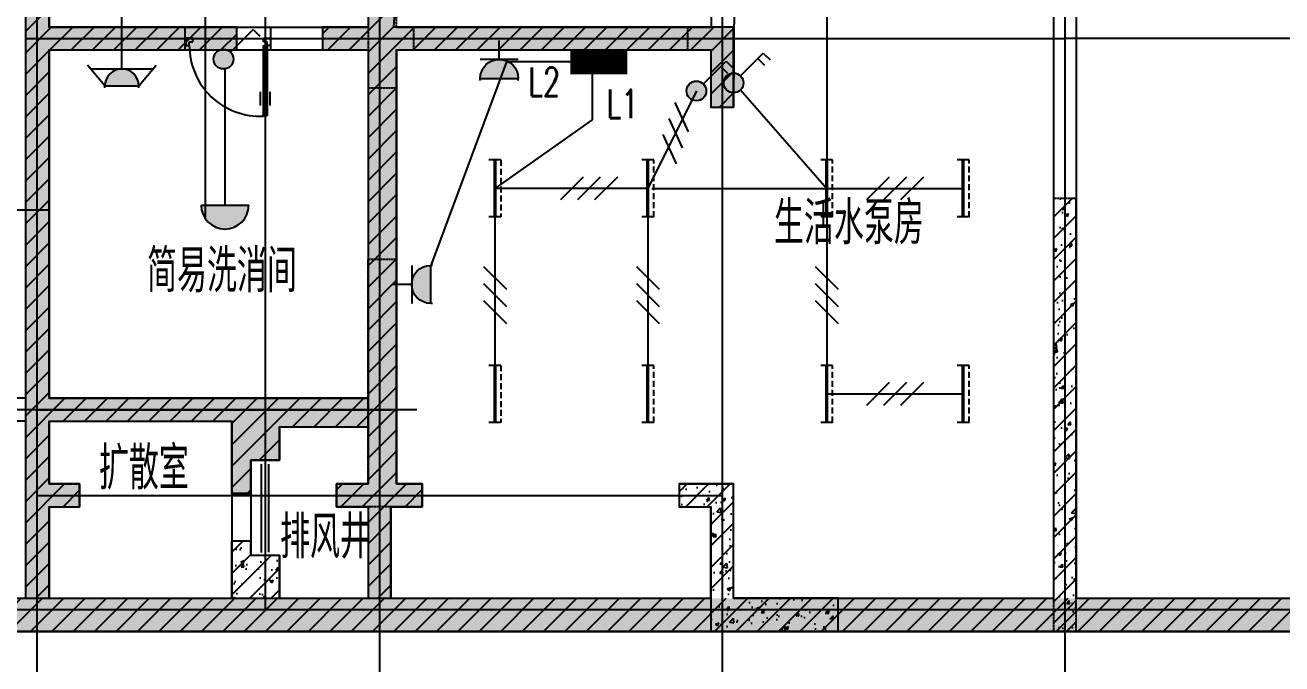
# Model space of a CAD drawing. Extents: x -170759 to 304867, y -311201 to 112352.
# Drawn here: x -45539 to -32336, y -125207 to -118497 of the extents above; entities that cross this region are included whole.
import ezdxf
from ezdxf.enums import TextEntityAlignment as Align

# ---------------------------------------------------------------- set-up
doc = ezdxf.new("R2010")
doc.units = 0
for name, pattern in [('ACAD_ISO04W100', [30.5, 24, -3, 0.5, -3]), ('DASHED', [0.75, 0.5, -0.25]), ('DOTE', [2.42, 2, -0.2, 0.02, -0.2]), ('HIDDEN', [0.375, 0.25, -0.125])]:
    doc.linetypes.add(name, pattern=pattern)
doc.layers.get('0').update_dxf_attribs({"linetype": 'CONTINUOUS'})
for name, color, linetype in [('7', 8, 'CONTINUOUS'), ('DOTE', 251, 'CONTINUOUS'), ('EQUIP', 3, 'CONTINUOUS'), ('PUB_DIM', 3, 'CONTINUOUS'), ('TXT', 3, 'CONTINUOUS'), ('WAL', 20, 'CONTINUOUS'), ('WALL', 7, 'CONTINUOUS'), ('WINDOW', 151, 'CONTINUOUS'), ('WIRE', 1, 'CONTINUOUS'), ('ZHU', 251, 'CONTINUOUS'), ('ZXX', 2, 'ACAD_ISO04W100'), ('标注', 7, 'CONTINUOUS')]:
    doc.layers.add(name, color=color, linetype=linetype)
doc.styles.add('DIM_FONT', font='SIMPLEX.shx', dxfattribs={"width": 0.8})
doc.styles.add('HZFS', font='txt.shx', dxfattribs={"width": 0.8, "bigfont": 'msi_fsx.shx'})
doc.styles.add('HZTXT', font='txt.shx', dxfattribs={"width": 0.8, "bigfont": 'hztxt.shx'})
pattern_1 = [(50, (-108706.48, -140644.84), (364.3693, -31.8782), [38.1, -419.1]), (355, (-108706.48, -140644.84), (-70.4857, 382.1133), [30.48, -335.28]), (100.451, (-108676.1, -140647.5), (293.885, 350.2334), [32.38, -356.18]), (46.1842, (-108706.5, -140543.24), (542.158, -84.0847), [57.15, -628.65]), (96.6356, (-108661.3, -140550.25), (474.8085, 494.851), [48.57, -534.27]), (351.184, (-108706.5, -140543.24), (474.8092, 494.8502), [45.72, -502.92]), (21, (-108655.68, -140568.64), (303.2298, -204.531), [38.1, -419.1]), (326, (-108655.68, -140568.64), (123.604, 368.376), [30.48, -335.28]), (71.4514, (-108630.4, -140585.7), (426.833, 163.8457), [32.38, -356.18]), (37.5, (-108706.48, -140644.84), (6.1772, 169.11008), [0, -331.216, 0, -340.36, 0, -336.55]), (7.5, (-108706.48, -140644.84), (133.63933, 200.36115), [0, -194.056, 0, -323.596, 0, -128.27]), (327.5, (-108819.76, -140644.84), (271.1812, -11.45749), [0, -127, 0, -396.24, 0, -525.78]), (317.5, (-108870.56, -140644.84), (296.25836, 50.853), [0, -165.1, 0, -263.144, 0, -373.38])]

# ---------------------------------------------------------------- blocks, each defined once
blk = doc.blocks.new('_LINKPT1')
blk.add_line((0, 0), (0, 0))
blk = doc.blocks.new('M_X6')
for p, q in [((0.147, 0.356), (0.625, 0.833)), ((0.625, 0.833), (0.766, 0.692)), ((0.512, 0.72), (0.653, 0.579))]:
    blk.add_line(p, q)
blk.add_circle((0, 0.208), 0.208)
for points in [[(-0.18, 0.313), (0.18, 0.313), (-0.208, 0.208), (0.208, 0.208)], [(-0.104, 0.389), (0.104, 0.389), (-0.18, 0.313), (0.18, 0.313)], [(0, 0.417), (0, 0.417), (-0.104, 0.389), (0.104, 0.389)], [(-0.18, 0.104), (0.18, 0.104), (-0.208, 0.208), (0.208, 0.208)], [(-0.104, 0.028), (0.104, 0.028), (-0.18, 0.104), (0.18, 0.104)], [(0, 0), (0, 0), (-0.104, 0.028), (0.104, 0.028)]]:
    blk.add_solid(points)
for p in [(0, 0.417), (-0.208, 0.208), (0.208, 0.208), (0, 0)]:
    blk.add_blockref('_LINKPT1', p)
at = {"width": 0.8, "flags": 9}
blk.add_attdef('A', (0, 0), '', height=0.00002, dxfattribs=at)
blk = doc.blocks.new('M_X2')
for p, q in [((0.147, 0.356), (0.625, 0.833)), ((0.625, 0.833), (0.766, 0.692))]:
    blk.add_line(p, q)
blk.add_circle((0, 0.208), 0.208)
for points in [[(-0.18, 0.313), (0.18, 0.313), (-0.208, 0.208), (0.208, 0.208)], [(-0.104, 0.389), (0.104, 0.389), (-0.18, 0.313), (0.18, 0.313)], [(0, 0.417), (0, 0.417), (-0.104, 0.389), (0.104, 0.389)], [(-0.18, 0.104), (0.18, 0.104), (-0.208, 0.208), (0.208, 0.208)], [(-0.104, 0.028), (0.104, 0.028), (-0.18, 0.104), (0.18, 0.104)], [(0, 0), (0, 0), (-0.104, 0.028), (0.104, 0.028)]]:
    blk.add_solid(points)
for p in [(0, 0.417), (-0.208, 0.208), (0.208, 0.208), (0, 0)]:
    blk.add_blockref('_LINKPT1', p)
at = {"width": 0.8, "flags": 9}
blk.add_attdef('A', (0, 0), '', height=0.00002, dxfattribs=at)
blk = doc.blocks.new('M_X27')
for p, q in [((-0.358, 0.714), (-0.725, 0.277)), ((-0.358, 0.75), (-0.358, 0.714)), ((0.357, 0.714), (-0.358, 0.714)), ((0.357, 0.75), (0.357, 0.714)), ((0.357, 0.714), (0.724, 0.277)), ((0.656, 0.357), (-0.657, 0.357)), ((-0.001, 0.357), (-0.001, 0))]:
    blk.add_line(p, q)
blk.add_arc((-0.001, 0.714), 0.357, 180, 0)
for points in [[(0.309, 0.536), (-0.31, 0.536), (0.357, 0.714), (-0.358, 0.714)], [(0.178, 0.405), (-0.179, 0.405), (0.309, 0.536), (-0.31, 0.536)], [(-0.001, 0.357), (-0.001, 0.357), (0.178, 0.405), (-0.179, 0.405)]]:
    blk.add_solid(points)
blk.add_blockref('_LINKPT1', (-0.001, 0))
at = {"width": 0.8, "flags": 9}
blk.add_attdef('A', (0, 0), '', height=0.00002, dxfattribs=at)
blk = doc.blocks.new('M_Y18TZW')
blk.add_line((-0.5, 0), (0.5, 0))
blk.add_arc((0, 0), 0.5, 180, 0)
for points in [[(0.433, -0.25), (-0.433, -0.25), (0.5, 0), (-0.5, 0)], [(0.25, -0.433), (-0.25, -0.433), (0.433, -0.25), (-0.433, -0.25)], [(0, -0.5), (0, -0.5), (0.25, -0.433), (-0.25, -0.433)]]:
    blk.add_solid(points)
for p in [(-0.5, 0), (-0.5, 0), (-0.5, 0), (0.5, 0), (0.5, 0), (0.5, 0), (0, -0.5), (0, -0.5), (0, -0.5)]:
    blk.add_blockref('_LINKPT1', p)
at = {"width": 0.8, "flags": 9}
blk.add_attdef('A', (0, 0), '', height=0.00002, dxfattribs=at)
blk = doc.blocks.new('M_A23MCU')
for p, q in [((-0.454, 0.081), (-0.454, 0.905)), ((-0.454, 0.905), (-0.413, 0.905)), ((-0.413, 0.905), (-0.413, 0.081)), ((-0.489, 0.782), (-0.489, 0.624)), ((-0.378, 0.782), (-0.378, 0.624)), ((-0.495, -0.002), (-0.495, 0.081)), ((-0.495, 0.081), (-0.454, 0.081)), ((-0.413, 0.081), (-0.454, 0.081)), ((-0.454, 0.081), (-0.454, 0.039)), ((-0.454, 0.039), (-0.413, 0.039)), ((-0.413, 0.039), (-0.413, -0.002)), ((0.412, 0.039), (0.412, -0.002)), ((0.453, 0.039), (0.412, 0.039)), ((0.453, 0.081), (0.453, 0.039)), ((0.494, 0.081), (0.453, 0.081)), ((0.494, -0.002), (0.494, 0.081)), ((-0.413, -0.002), (-0.495, -0.002)), ((-0.495, -0.002), (-0.495, -0.002)), ((0.412, -0.002), (0.494, -0.002)), ((0.494, -0.002), (0.494, -0.002))]:
    blk.add_line(p, q)
blk.add_arc((-0.372, 0.082), 0.825, 359.9283, 92.866)
blk = doc.blocks.new('_Y1QMM')
at = {"linetype": 'DASHED', "ltscale": 0.5}
blk.add_line((-1.2, 0.25), (1.2, 0.25), dxfattribs=at)
for p, q in [((-1.2, 0.25), (-1.2, -0.25)), ((-1.2, 0), (1.2, 0)), ((1.2, 0.25), (1.2, -0.25))]:
    blk.add_line(p, q)
at = {"const_width": 0.14}
blk.add_lwpolyline([(-1.2, 0), (1.2, 0)], dxfattribs=at)
at = {"xscale": 0.002, "yscale": 0.002, "zscale": 0.002}
for p in [(-1.2, 0), (0, 0), (1.2, 0)]:
    blk.add_blockref('_LINKPT1', p, dxfattribs=at)
at = {"style": 'DIM_FONT', "width": 0.8, "flags": 9}
blk.add_attdef('A', (0, 0), '', height=0.00002, dxfattribs=at)
blk = doc.blocks.new('M_X23')
for p, q in [((-0.5, 1.05), (-0.5, 1)), ((-0.5, 1), (0.5, 1)), ((0.5, 1.05), (0.5, 1)), ((0.5, 0.5), (-0.5, 0.5)), ((0, 0.5), (0, 0))]:
    blk.add_line(p, q)
blk.add_arc((0, 1), 0.5, 180, 0)
for points in [[(0.433, 0.75), (-0.433, 0.75), (0.5, 1), (-0.5, 1)], [(0.25, 0.567), (-0.25, 0.567), (0.433, 0.75), (-0.433, 0.75)], [(0, 0.5), (0, 0.5), (0.25, 0.567), (-0.25, 0.567)]]:
    blk.add_solid(points)
blk.add_blockref('_LINKPT1', (0.001, 0))
at = {"width": 0.8, "flags": 9}
blk.add_attdef('A', (0, 0), '', height=0.00002, dxfattribs=at)
blk = doc.blocks.new('_WIE3')
for p, q in [((-0.2, 0.4), (-1, -0.4)), ((0.4, 0.4), (-0.4, -0.4)), ((1, 0.4), (0.2, -0.4))]:
    blk.add_line(p, q)
at = {"width": 0.8}
blk.add_attdef('N', text='', height=1, dxfattribs=at).set_placement((-0.017, 1.056), align=Align.MIDDLE)

msp = doc.modelspace()

# ---------------------------------------------------------------- hatches: boundary and pattern name
at = {"layer": 'WIRE'}
h = msp.add_hatch(dxfattribs=at)
h.set_pattern_fill('AR-CONC', scale=2, style=0)
h.set_pattern_definition(pattern_1)
h.paths.add_polyline_path([(-47996.48801, -110637.31182), (-47996.48801, -110117.31182), (-50746.48801, -110117.31182), (-50746.48801, -120667.31182), (-49546.48801, -120667.31182), (-49546.48801, -124867.31182), (-19686.48801, -124867.31182), (-19686.48801, -120667.31182), (-18486.48801, -120667.31182), (-18486.48801, -118517.31182), (-18536.48801, -118517.31182), (-18536.48801, -110117.31182), (-19116.48801, -110117.31182), (-19116.48801, -110357.31182), (-18836.48801, -110357.31182), (-18836.48801, -120317.31182), (-22616.48801, -120317.31182), (-22616.48801, -120557.31182), (-20036.48801, -120557.31182), (-20036.48801, -124517.31182), (-23696.48801, -124517.31182), (-49196.48801, -124517.31182), (-49196.48801, -120317.31182), (-50396.48801, -120317.31182), (-50396.48585, -110357.31162), (-49446.48801, -110357.31182), (-49446.48801, -110637.31182), (-49196.48801, -110637.31182), (-49196.48801, -110357.31182), (-48236.48801, -110357.31182), (-48236.48801, -110637.31182)])
h = msp.add_hatch(dxfattribs=at)
h.set_pattern_fill('ANSI31', scale=50, style=0)
h.set_pattern_definition([(45, (-108706.48, -140271.6), (-112.2532, 112.2532), [])])
h.paths.add_polyline_path([(-47996.48801, -110637.31182), (-47996.48801, -110117.31182), (-50746.48801, -110117.31182), (-50746.48801, -120667.31182), (-49546.48801, -120667.31182), (-49546.48801, -124867.31182), (-19686.48801, -124867.31182), (-19686.48801, -120667.31182), (-18486.48801, -120667.31182), (-18486.48801, -118517.31182), (-18536.48801, -118517.31182), (-18536.48801, -110117.31182), (-19116.48801, -110117.31182), (-19116.48801, -110357.31182), (-18836.48801, -110357.31182), (-18836.48801, -120317.31182), (-22616.48801, -120317.31182), (-22616.48801, -120557.31182), (-20036.48801, -120557.31182), (-20036.48801, -124517.31182), (-23696.48801, -124517.31182), (-49196.48801, -124517.31182), (-49196.48801, -120317.31182), (-50396.48801, -120317.31182), (-50396.48585, -110357.31162), (-49446.48801, -110357.31182), (-49446.48801, -110637.31182), (-49196.48801, -110637.31182), (-49196.48801, -110357.31182), (-48236.48801, -110357.31182), (-48236.48801, -110637.31182)])
h = msp.add_hatch(dxfattribs=at)
h.set_pattern_fill('AR-CONC', scale=2, style=0)
h.set_pattern_definition(pattern_1)
h.paths.add_polyline_path([(-45536.48801, -118057.31182), (-45536.48801, -124517.31182), (-45286.48801, -124517.31182), (-45286.48801, -123557.31182), (-44966.48801, -123557.31182), (-44966.48801, -123317.31182), (-45286.48801, -123317.31182), (-45286.48801, -122657.31182), (-43366.48782, -122657.31183), (-43366.48783, -123417.91892), (-43166.48783, -123417.91892), (-43166.48783, -123067.91892), (-42866.48801, -123067.91892), (-42866.48801, -122717.31182), (-41936.48801, -122717.31182), (-41936.48801, -123317.31182), (-42266.48801, -123317.31182), (-42266.48801, -123557.31182), (-41936.48801, -123557.31182), (-41936.48801, -124517.31182), (-41696.48801, -124517.31182), (-41696.48801, -123557.31182), (-41366.48801, -123557.31182), (-41366.48801, -123317.31182), (-41636.48801, -123317.31182), (-41636.48801, -118757.31182), (-38336.48801, -118757.31182), (-38336.48801, -119357.31182), (-38096.48801, -119357.31182), (-38096.48801, -118517.31182), (-41666.48801, -118517.31182), (-41630.67795, -118023.4721), (-41936.48801, -118017.31182), (-41936.48801, -118517.31182), (-42416.48801, -118517.31182), (-42416.48801, -118757.31182), (-41936.48801, -118757.31182), (-41936.48801, -122417.31182), (-45286.48801, -122417.31182), (-45286.48801, -118757.31182), (-43316.48801, -118757.31182), (-43316.48801, -118517.31182), (-45286.48801, -118517.31182), (-45286.48801, -118057.31182)])
h = msp.add_hatch(dxfattribs=at)
h.set_pattern_fill('ANSI31', scale=50, style=0)
h.set_pattern_definition([(45, (-108706.48, -141099.86), (-112.2532, 112.2532), [])])
h.paths.add_polyline_path([(-45536.48801, -118057.31182), (-45536.48801, -124517.31182), (-45286.48801, -124517.31182), (-45286.48801, -123557.31182), (-44966.48801, -123557.31182), (-44966.48801, -123317.31182), (-45286.48801, -123317.31182), (-45286.48801, -122657.31182), (-43366.48783, -122657.31183), (-43366.48783, -123417.91892), (-43166.48783, -123417.91892), (-43166.48783, -123067.91892), (-42866.48801, -123067.91892), (-42866.48801, -122717.31182), (-41936.48801, -122717.31182), (-41936.48801, -123317.31182), (-42266.48801, -123317.31182), (-42266.48801, -123557.31182), (-41936.48801, -123557.31182), (-41936.48801, -124517.31182), (-41696.48801, -124517.31182), (-41696.48801, -123557.31182), (-41366.48801, -123557.31182), (-41366.48801, -123317.31182), (-41636.48801, -123317.31182), (-41636.48801, -118757.31182), (-38336.48801, -118757.31182), (-38336.48801, -119357.31182), (-38096.48801, -119357.31182), (-38096.48801, -118517.31182), (-41666.48801, -118517.31182), (-41630.67795, -118023.4721), (-41936.48801, -118017.31182), (-41936.48801, -118517.31182), (-42416.48801, -118517.31182), (-42416.48801, -118757.31182), (-41936.48801, -118757.31182), (-41936.48801, -122417.31182), (-45286.48801, -122417.31182), (-45286.48801, -118757.31182), (-43316.48801, -118757.31182), (-43316.48801, -118517.31182), (-45286.48801, -118517.31182), (-45286.48801, -118057.31182)])
h = msp.add_hatch(dxfattribs=at)
h.set_pattern_fill('AR-CONC', scale=2, style=0)
h.set_pattern_definition(pattern_1)
h.paths.add_polyline_path([(-34736.48801, -124867.31182), (-34496.48801, -124867.31182), (-34496.48801, -120317.31182), (-34736.48801, -120317.31182)])
h = msp.add_hatch(dxfattribs=at)
h.set_pattern_fill('ANSI31', scale=50, style=0)
h.set_pattern_definition([(45, (-108074.69, -140644.84), (-112.2532, 112.2532), [])])
h.paths.add_polyline_path([(-34736.48801, -124867.31182), (-34496.48801, -124867.31182), (-34496.48801, -120317.31182), (-34736.48801, -120317.31182)])
h = msp.add_hatch(dxfattribs=at)
h.set_pattern_fill('AR-CONC', scale=2, style=0)
h.set_pattern_definition(pattern_1)
h.paths.add_polyline_path([(-36996.48801, -124867.31182), (-36996.48801, -124517.31182), (-38096.48801, -124517.31182), (-38096.48801, -123317.31182), (-38666.48801, -123317.31182), (-38666.48801, -123557.31182), (-38336.48801, -123557.31182), (-38336.48801, -124867.31182)])
h = msp.add_hatch(dxfattribs=at)
h.set_pattern_fill('AR-CONC', scale=2, style=0)
h.set_pattern_definition(pattern_1)
h.paths.add_polyline_path([(-43366.48783, -123917.91892), (-43366.48783, -124517.31182), (-42866.48801, -124517.31182), (-42866.48801, -124067.91892), (-43166.48783, -124067.91892), (-43166.48783, -123917.91892)])
h = msp.add_hatch(dxfattribs=at)
h.set_pattern_fill('ANSI31', scale=50, style=0)
h.set_pattern_definition([(45, (-108023.13, -140644.84), (-112.2532, 112.2532), [])])
h.paths.add_polyline_path([(-43366.48783, -123917.91892), (-43366.48783, -124517.31182), (-42866.48801, -124517.31182), (-42866.48801, -124067.91892), (-43166.48783, -124067.91892), (-43166.48783, -123917.91892)])

# ---------------------------------------------------------------- linework, layer by layer
at = {"layer": '7'}
for p, q in [((-43856.48801, -118517.31182, 0), (-42956.48801, -118517.31182, 0)), ((-43856.48801, -118757.31182, 0), (-42956.48801, -118757.31182, 0)), ((-42977.26531, -124032.29621, 0), (-42977.26531, -123108.93863, 0)), ((-43366.48783, -123417.91892, 0), (-43366.48783, -123917.91892, 0)), ((-43166.48783, -123417.91892, 0), (-43166.48783, -123917.91892, 0))]:
    msp.add_line(p, q, dxfattribs=at)
at = {"layer": 'DOTE', "color": 251, "linetype": 'DOTE', "ltscale": 0.5}
for p, q in [((-34616.48801, -114317.31182, 0), (-34616.48801, -124923.2424, 0)), ((-43016.48801, -114437.31182, 0), (-43016.48801, -124637.31182, 0)), ((-38216.48801, -114557.31182, 0), (-38216.48801, -132689.54329, 0)), ((-45416.48801, -116117.31182, 0), (-45416.48801, -132689.54329, 0)), ((-41816.48801, -116117.31182, 0), (-41816.48801, -132689.54329, 0)), ((-45536.48801, -118637.31182, 0), (-34616.48801, -118637.31182, 0)), ((-45536.48801, -118637.31182, 0), (-34616.48801, -118637.31182, 0)), ((-22376.48801, -118637.31182, 0), (-34616.48801, -118637.31182, 0)), ((-50516.48801, -120437.31182, 0), (-45296.48801, -120437.31182, 0)), ((-41422.70524, -122537.31182), (-46736.48801, -122537.31182, 0)), ((-45416.48801, -122537.31182, 0), (-41696.48801, -122537.31182, 0)), ((-43016.48801, -122537.31182, 0), (-43016.48801, -124637.31182, 0)), ((-45416.48801, -123437.31182, 0), (-38216.48801, -123437.31182, 0)), ((-34616.48801, -124412.63932, 0), (-34616.48801, -133515.93786, 0)), ((-64996.48801, -124637.31182, 0), (-19916.48801, -124637.31182, 0))]:
    msp.add_line(p, q, dxfattribs=at)
at = {"layer": 'WAL', "color": 2, "linetype": 'HIDDEN'}
msp.add_line((-43056.9315, -124036.49331, 0), (-43056.9315, -123108.93863, 0), dxfattribs=at)
at = {"layer": 'WALL'}
for p, q in [((-34496.48801, -114557.31182, 0), (-34496.48801, -124517.31182, 0)), ((-45536.48801, -118057.31182, 0), (-45536.48801, -122417.31182, 0)), ((-45286.48801, -118057.31182, 0), (-45286.48801, -118517.31182, 0)), ((-38330.88863, -118037.22471, 0), (-38332.925, -118517.31182, 0)), ((-38090.88863, -118037.22471, 0), (-38096.48801, -119357.31182, 0)), ((-45286.48801, -118517.31182, 0), (-43856.48801, -118517.31182, 0)), ((-45286.48801, -118517.31182, 0), (-43976.48801, -118517.31182, 0)), ((-43856.48801, -118757.31182, 0), (-43856.48801, -118517.31182, 0)), ((-43856.48801, -118757.31182, 0), (-43856.48801, -118517.31182, 0)), ((-43856.48801, -118517.31182, 0), (-43856.48801, -118517.31182, 0)), ((-42956.48801, -118757.31182, 0), (-42956.48801, -118517.31182, 0)), ((-42956.48801, -118517.31182, 0), (-41936.48801, -118517.31182, 0)), ((-42956.48801, -118517.31182, 0), (-42836.48801, -118517.31182, 0)), ((-41636.48801, -118517.31182, 0), (-38332.925, -118517.31182, 0)), ((-34736.48801, -118637.31182, 0), (-34736.48801, -124517.31182, 0)), ((-45286.48801, -118757.31182, 0), (-45286.48801, -122417.31182, 0)), ((-45286.48801, -118757.31182, 0), (-43856.48801, -118757.31182, 0)), ((-43856.48801, -118757.31182, 0), (-43856.48801, -118757.31182, 0)), ((-42956.48801, -118757.31182, 0), (-41936.48801, -118757.31182, 0)), ((-41936.48801, -118757.31182, 0), (-41936.48801, -119637.40543, 0)), ((-41636.48801, -118757.31182, 0), (-41636.48801, -123317.31182, 0)), ((-41636.48801, -118757.31182, 0), (-38333.94301, -118757.31182, 0)), ((-38333.94301, -118757.31182, 0), (-38336.48801, -119357.31182, 0)), ((-41936.48801, -119152.66108, 0), (-41936.48801, -123317.31182, 0)), ((-38336.48801, -119357.31182, 0), (-38096.48801, -119357.31182, 0)), ((-38336.48801, -119357.31182, 0), (-38096.48801, -119357.31182, 0)), ((-45536.48801, -122417.31182, 0), (-46616.48801, -122417.31182, 0)), ((-45286.48801, -122417.31182, 0), (-41936.48801, -122417.31182, 0)), ((-45536.48801, -122657.31182, 0), (-46856.48801, -122657.31182, 0)), ((-45536.48801, -122657.31182, 0), (-45536.48801, -124517.31182, 0)), ((-45286.48801, -122657.31182, 0), (-43366.48782, -122657.31182, 0)), ((-45286.48801, -122657.31182, 0), (-45286.48801, -123317.31182, 0)), ((-42866.48801, -122717.31182, 0), (-41936.48801, -122717.31182, 0)), ((-42866.48801, -122717.31182, 0), (-42866.48801, -123067.91892, 0)), ((-45286.48801, -123317.31182, 0), (-44966.48801, -123317.31182, 0)), ((-44966.48801, -123317.31182, 0), (-44966.48801, -123557.31182, 0)), ((-42266.48801, -123317.31182, 0), (-42266.48801, -123557.31182, 0)), ((-42266.48801, -123317.31182, 0), (-41936.48801, -123317.31182, 0)), ((-41636.48801, -123317.31182, 0), (-41366.48801, -123317.31182, 0)), ((-41366.48801, -123317.31182, 0), (-41366.48801, -123557.31182, 0)), ((-38666.48801, -123317.31182, 0), (-38096.48801, -123317.31182, 0)), ((-38096.48801, -124517.31182, 0), (-38096.48801, -123317.31182, 0)), ((-45286.48801, -123557.31182, 0), (-44966.48801, -123557.31182, 0)), ((-45286.48801, -123557.31182, 0), (-45286.48801, -124517.31182, 0)), ((-42266.48801, -123557.31182, 0), (-41936.48801, -123557.31182, 0)), ((-41936.48801, -123557.31182, 0), (-41936.48801, -124517.31182, 0)), ((-41696.48801, -123557.31182, 0), (-41696.48801, -124517.31182, 0)), ((-41696.48801, -123557.31182, 0), (-41366.48801, -123557.31182, 0)), ((-38666.48801, -123557.31182, 0), (-38336.48801, -123557.31182, 0)), ((-38336.48801, -124517.31182, 0), (-38336.48801, -123557.31182, 0)), ((-42866.48801, -124067.91892, 0), (-42866.48801, -124517.31182, 0)), ((-49191.48801, -124517.31182, 0), (-45536.48801, -124517.31182, 0)), ((-45286.48801, -124517.31182, 0), (-43366.48783, -124517.31182, 0)), ((-42866.48801, -124517.31182, 0), (-41936.48801, -124517.31182, 0)), ((-41696.48801, -124517.31182, 0), (-38336.48801, -124517.31182, 0)), ((-38096.48801, -124517.31182, 0), (-34736.48801, -124517.31182, 0)), ((-34496.48801, -124517.31182, 0), (-31136.48801, -124517.31182, 0)), ((-49546.48801, -124867.31182, 0), (-19686.48801, -124867.31182, 0))]:
    msp.add_line(p, q, dxfattribs=at)
at = {"layer": 'WALL', "color": 7}
for p, q in [((-43366.48783, -123417.91892, 0), (-43366.48782, -122657.31182, 0)), ((-43166.48783, -123417.91892, 0), (-43166.48783, -123067.91892, 0)), ((-43166.48783, -123067.91892, 0), (-43166.48783, -123417.91892, 0)), ((-42866.48801, -123067.91892, 0), (-43166.48783, -123067.91892, 0)), ((-43166.48783, -123417.91892, 0), (-43366.48783, -123417.91892, 0)), ((-43166.48783, -123917.91892, 0), (-43366.48783, -123917.91892, 0)), ((-43366.48783, -124517.31182, 0), (-43366.48783, -123917.91892, 0)), ((-43166.48783, -124067.91892, 0), (-43166.48783, -123917.91892, 0)), ((-43166.48783, -123917.91892, 0), (-43166.48783, -124067.91892, 0)), ((-42866.48801, -124067.91892, 0), (-43166.48783, -124067.91892, 0))]:
    msp.add_line(p, q, dxfattribs=at)
at = {"layer": 'WIRE', "color": 7}
for p, q in [((-34736.48801, -114557.31182, 0), (-34736.48801, -118637.31182, 0)), ((-38666.48801, -123317.31182, 0), (-38666.48801, -123557.31182, 0)), ((-38666.48801, -123400.77573, 0), (-38583.02411, -123317.31182, 0)), ((-38598.5177, -123557.31182, 0), (-38358.5177, -123317.31182, 0)), ((-38374.0113, -123557.31182, 0), (-38134.0113, -123317.31182, 0)), ((-38336.48801, -123744.29494, 0), (-38096.48801, -123504.29494, 0)), ((-38336.48801, -123968.80134, 0), (-38096.48801, -123728.80134, 0)), ((-38336.48801, -124193.30774, 0), (-38096.48801, -123953.30774, 0)), ((-38336.48801, -124417.81415, 0), (-38096.48801, -124177.81415, 0)), ((-19686.48801, -124867.31182, 0), (-64886.48801, -124867.31182, 0)), ((-64886.48801, -124867.31182, 0), (-19686.48801, -124867.31182, 0))]:
    msp.add_line(p, q, dxfattribs=at)
at = {"layer": 'WIRE'}
for p, q in [((-43648.18937, -117624.86054), (-43648.18937, -120514.57294)), ((-44523.20325, -118868.56259, 0), (-44523.20325, -117656.03929, 0)), ((-37118.11493, -118066.04278, 0), (-37118.11493, -119994.71986, 0)), ((-40481.357, -118883.30648), (-41277.76855, -121021.1783)), ((-39582.33454, -118883.30648), (-40481.357, -118883.30648)), ((-39582.33454, -118883.30648), (-39582.33454, -119493.12483)), ((-43440.07928, -118957.83153), (-43439.44752, -120389.57294)), ((-38486.83773, -119188.35421, 0), (-38997.75749, -120212.71511, 0)), ((-38025.34085, -119175.2324, 0), (-37118.11493, -120212.71511, 0)), ((-39582.33454, -119493.12483), (-40603.65651, -120212.71511)), ((-38997.75749, -120212.71511, 0), (-40603.65651, -120212.71511, 0)), ((-38956.71703, -120212.71511, 0), (-35684.80355, -120212.71511, 0)), ((-40603.65651, -120512.71511, 0), (-40603.65651, -122103.1029, 0)), ((-38997.75749, -120512.71511, 0), (-38997.75749, -122110.01581, 0)), ((-37118.11493, -120512.71511, 0), (-37118.11493, -122110.01581, 0)), ((-37118.11493, -122371.53619, 0), (-35684.80355, -122371.53619, 0))]:
    msp.add_line(p, q, dxfattribs=at)
at = {"layer": 'WIRE', "const_width": 250}
msp.add_lwpolyline([(-39812.05492, -118890.39084), (-39211.49328, -118890.39084)], dxfattribs=at)
at = {"layer": 'WIRE', "color": 7, "elevation": 0}
msp.add_lwpolyline([(-36996.48801, -124867.31182), (-36996.48801, -124517.31182), (-38096.48801, -124517.31182), (-38096.48801, -123317.31182), (-38666.48801, -123317.31182), (-38666.48801, -123557.31182), (-38336.48801, -123557.31182), (-38336.48801, -124867.31182), (-36996.48801, -124867.31182)], dxfattribs=at)
at = {"layer": 'ZHU', "elevation": 0}
for points in [[(-45536.48801, -118057.31182), (-45536.48801, -124517.31182), (-45286.48801, -124517.31182), (-45286.48801, -123557.31182), (-44966.48801, -123557.31182), (-44966.48801, -123317.31182), (-45286.48801, -123317.31182), (-45286.48801, -122657.31182), (-43366.48782, -122657.31183), (-43366.48783, -123417.91892), (-43166.48783, -123417.91892), (-43166.48783, -123067.91892), (-42866.48801, -123067.91892), (-42866.48801, -122717.31182), (-41936.48801, -122717.31182), (-41936.48801, -123317.31182), (-42266.48801, -123317.31182), (-42266.48801, -123557.31182), (-41936.48801, -123557.31182), (-41936.48801, -124517.31182), (-41696.48801, -124517.31182), (-41696.48801, -123557.31182), (-41366.48801, -123557.31182), (-41366.48801, -123317.31182), (-41636.48801, -123317.31182), (-41636.48801, -118757.31182), (-38336.48801, -118757.31182), (-38336.48801, -119357.31182), (-38096.48801, -119357.31182), (-38096.48801, -118517.31182), (-41666.48801, -118517.31182), (-41630.67795, -118023.4721)], [(-41936.48801, -118017.31182), (-41936.48801, -118517.31182), (-42416.48801, -118517.31182), (-42416.48801, -118757.31182), (-41936.48801, -118757.31182), (-41936.48801, -122417.31182), (-45286.48801, -122417.31182), (-45286.48801, -118757.31182), (-43316.48801, -118757.31182), (-43316.48801, -118517.31182), (-45286.48801, -118517.31182), (-45286.48801, -118057.31182)]]:
    msp.add_lwpolyline(points, dxfattribs=at)
msp.add_lwpolyline([(-43366.48783, -123917.91892), (-43366.48783, -124517.31182), (-42866.48801, -124517.31182), (-42866.48801, -124067.91892), (-43166.48783, -124067.91892), (-43166.48783, -123917.91892)], close=True, dxfattribs=at)
at = {"layer": 'ZXX', "color": 30}
for p, q in [((-41456.48801, -118757.31182, 0), (-41456.48801, -118517.31182, 0)), ((-38576.48801, -118757.31182, 0), (-38576.48801, -118517.31182, 0))]:
    msp.add_line(p, q, dxfattribs=at)
at = {"layer": 'ZXX', "color": 30, "elevation": 0}
for points in [[(-38336.48801, -119357.31182), (-38096.48801, -119357.31182), (-38096.48801, -118517.31182), (-41636.48801, -118517.31182), (-41636.48801, -118017.31182), (-41936.48801, -118017.31182), (-41936.48801, -119157.31182), (-41636.48801, -119157.31182), (-41636.48801, -118757.31182), (-38336.48801, -118757.31182), (-38336.48801, -119357.31182)], [(-34736.48801, -124867.31182), (-34496.48801, -124867.31182), (-34496.48801, -120317.31182), (-34736.48801, -120317.31182), (-34736.48801, -124867.31182)], [(-42266.48801, -123557.31182), (-42266.48801, -123317.31182), (-41936.48801, -123317.31182), (-41936.48801, -120957.31182), (-41636.48801, -120957.31182), (-41636.48801, -123317.31182), (-41366.48801, -123317.31182), (-41366.48801, -123557.31182), (-42266.48801, -123557.31182)]]:
    msp.add_lwpolyline(points, dxfattribs=at)

# ---------------------------------------------------------------- block references
at = {"layer": 'EQUIP', "xscale": 500, "yscale": 500, "zscale": 500}
for name, p in [('M_X2', (-43455.02729, -118958.90964)), ('M_X6', (-38096.48801, -119208.25191, 0)), ('M_X6', (-38486.83773, -119292.52088, 0)), ('M_Y18TZW', (-43439.44752, -120389.57294))]:
    msp.add_blockref(name, p, dxfattribs=at)
at = {"layer": 'EQUIP'}
for name, p, xscale, yscale, zscale, rotation in [('M_X23', (-40558.45731, -118657.31182, 0), -400, 400, 400, 180), ('M_X27', (-44523.45325, -118779.27688, 0), 500, 500, 500, 180), ('_Y1QMM', (-40603.65651, -120212.71511, 0), 250, 250, 250, 270), ('_Y1QMM', (-38997.75749, -120212.71511, 0), -250, 250, 250, 270), ('_Y1QMM', (-37118.11493, -120212.71511, 0), -250, 250, 250, 270), ('_Y1QMM', (-35684.80355, -120212.71511, 0), -250, 250, 250, 270), ('M_X23', (-41677.76855, -121221.1783), -400, 400, 400, 270), ('_Y1QMM', (-40603.65651, -122371.53619, 0), 250, 250, 250, 270), ('_Y1QMM', (-38997.75749, -122371.53619, 0), -250, 250, 250, 270), ('_Y1QMM', (-37118.11493, -122371.53619, 0), -250, 250, 250, 270), ('_Y1QMM', (-35684.80355, -122371.53619, 0), -250, 250, 250, 270)]:
    msp.add_blockref(name, p, dxfattribs=dict(at, xscale=xscale, yscale=yscale, zscale=zscale, rotation=rotation))
at = {"layer": 'PUB_DIM', "yscale": 300, "zscale": 300}
for p, xscale, rotation in [((-38707.4976, -119632.35851, 0), 300.0000000000059, 69.54699999999949), ((-40603.65651, -121331.48328, 0), 300, 90), ((-38997.75749, -121331.48328, 0), 300, 90), ((-37118.11493, -121331.48328, 0), 300, 90)]:
    msp.add_blockref('_WIE3', p, dxfattribs=dict(at, xscale=xscale, rotation=rotation))
at = {"layer": 'PUB_DIM', "xscale": 300, "yscale": 300, "zscale": 300}
for p in [(-39616.32058, -120212.71511, 0), (-36401.45924, -120212.71511, 0), (-36401.45924, -122371.53619, 0)]:
    msp.add_blockref('_WIE3', p, dxfattribs=at)
at = {"layer": 'WINDOW', "xscale": 900, "yscale": 900, "zscale": 900, "rotation": 179.9999999952976}
msp.add_blockref('M_A23MCU', (-43406.48801, -118637.31182, 0), dxfattribs=at)

# ---------------------------------------------------------------- texts
at = {"layer": 'TXT', "color": 3, "linetype": 'Continuous', "style": 'HZTXT', "width": 0.7}
for s, p in [('生活水泵房', (-37671.75016, -120799.7405, 0)), ('简易洗消间', (-44258.67169, -121303.03419)), ('扩散室', (-44763.57952, -123374.70084, 0)), ('排风井', (-42861.22959, -124099.91731, 0))]:
    msp.add_text(s, height=450, dxfattribs=at).set_placement(p)
at = {"layer": '标注', "linetype": 'Continuous', "style": 'HZFS', "width": 0.7}
for s, p in [('L2', (-40251.74376, -119243.50552, 0)), ('L1', (-39428.91717, -119474.21288, 0))]:
    msp.add_text(s, height=300, dxfattribs=at).set_placement(p)

doc.saveas('drawing.dxf')
